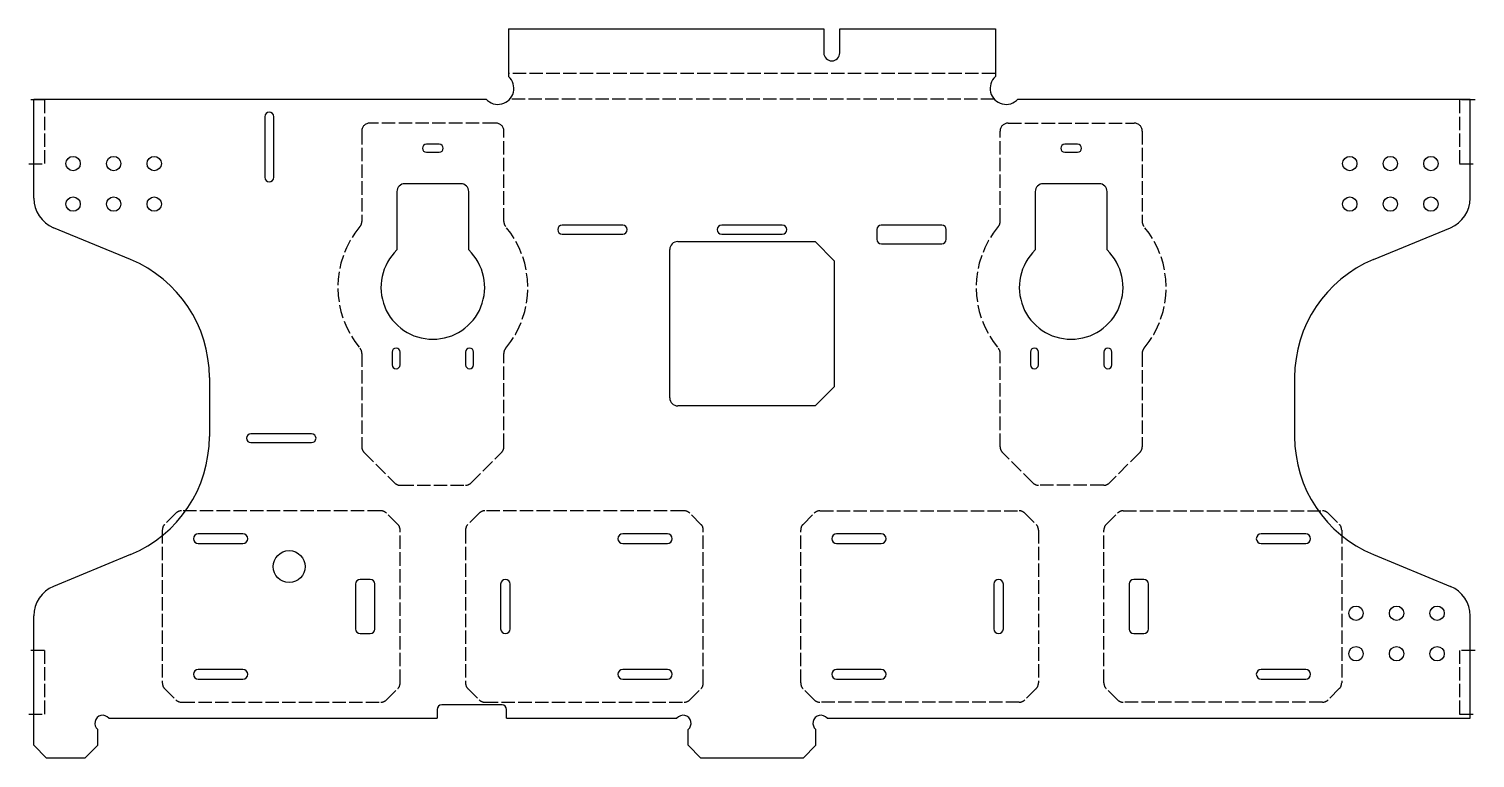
# Model space of a CAD drawing. Header units: millimetres. Extents: x 15.6 to 106.3, y 153.7 to 199.4.
import ezdxf

# ---------------------------------------------------------------- set-up
doc = ezdxf.new("R2010")
doc.units = ezdxf.units.MM
doc.header["$LTSCALE"] = 0.07
doc.linetypes.add('ACAD_ISO02W100', pattern=[15, 12, -3])
doc.linetypes.add('SLD-Solid', pattern=[0])

msp = doc.modelspace()

# ---------------------------------------------------------------- linework, layer by layer
at = {"color": 7, "linetype": 'SLD-Solid', "lineweight": 25}
for p, q in [((45.697, 199.364), (45.697, 196.377)), ((45.697, 199.364), (65.447, 199.364)), ((65.447, 199.364), (65.447, 197.864)), ((66.447, 197.864), (66.447, 199.364)), ((66.447, 199.364), (76.197, 199.364)), ((76.197, 199.364), (76.197, 196.377)), ((15.947, 188.75), (15.947, 194.964)), ((15.947, 194.964), (44.284, 194.964)), ((77.609, 194.964), (105.947, 194.964)), ((105.947, 188.75), (105.947, 194.964)), ((30.417, 193.864), (30.417, 190.064)), ((30.977, 190.064), (30.977, 193.864)), ((41.347, 192.135), (40.547, 192.135)), ((81.347, 192.135), (80.547, 192.135)), ((40.547, 191.635), (41.347, 191.635)), ((80.547, 191.635), (81.347, 191.635)), ((42.697, 189.664), (39.197, 189.664)), ((82.697, 189.664), (79.197, 189.664)), ((38.697, 189.164), (38.697, 185.509)), ((43.197, 185.509), (43.197, 189.164)), ((78.697, 189.164), (78.697, 185.509)), ((83.197, 185.509), (83.197, 189.164)), ((22.008, 184.903), (17.182, 186.903)), ((52.847, 187.059), (49.047, 187.059)), ((62.847, 187.059), (59.047, 187.059)), ((68.772, 186.784), (68.772, 186.179)), ((72.847, 187.059), (69.047, 187.059)), ((73.122, 186.179), (73.122, 186.784)), ((99.885, 184.903), (104.712, 186.903)), ((49.047, 186.509), (52.847, 186.509)), ((59.047, 186.509), (62.847, 186.509)), ((69.052, 185.899), (72.842, 185.899)), ((38.397, 179.114), (38.397, 178.314)), ((38.897, 178.314), (38.897, 179.114)), ((42.997, 179.114), (42.997, 178.314)), ((43.497, 178.314), (43.497, 179.114)), ((78.397, 179.114), (78.397, 178.314)), ((78.897, 178.314), (78.897, 179.114)), ((82.997, 179.114), (82.997, 178.314)), ((83.497, 178.314), (83.497, 179.114)), ((26.947, 177.512), (26.947, 173.816)), ((94.947, 177.512), (94.947, 173.816)), ((33.347, 173.994), (29.547, 173.994)), ((29.547, 173.434), (33.347, 173.434)), ((29.047, 167.714), (26.247, 167.714)), ((55.647, 167.714), (52.847, 167.714)), ((69.047, 167.714), (66.247, 167.714)), ((95.647, 167.714), (92.847, 167.714)), ((26.247, 167.114), (29.047, 167.114)), ((52.847, 167.114), (55.647, 167.114)), ((66.247, 167.114), (69.047, 167.114)), ((92.847, 167.114), (95.647, 167.114)), ((22.008, 166.425), (17.182, 164.425)), ((99.885, 166.425), (104.712, 164.425)), ((36.097, 164.564), (36.097, 161.764)), ((37.027, 164.864), (36.397, 164.864)), ((37.307, 161.744), (37.307, 164.584)), ((45.197, 164.564), (45.197, 161.764)), ((45.797, 161.764), (45.797, 164.564)), ((76.097, 164.564), (76.097, 161.764)), ((76.697, 161.764), (76.697, 164.564)), ((84.587, 164.584), (84.587, 161.744)), ((85.497, 164.864), (84.867, 164.864)), ((85.797, 161.764), (85.797, 164.564)), ((15.947, 154.464), (15.947, 162.578)), ((105.947, 156.164), (105.947, 162.578)), ((36.397, 161.464), (37.027, 161.464)), ((84.867, 161.464), (85.497, 161.464)), ((29.047, 159.214), (26.247, 159.214)), ((26.247, 158.614), (29.047, 158.614)), ((55.647, 159.214), (52.847, 159.214)), ((52.847, 158.614), (55.647, 158.614)), ((69.047, 159.214), (66.247, 159.214)), ((66.247, 158.614), (69.047, 158.614)), ((95.647, 159.214), (92.847, 159.214)), ((92.847, 158.614), (95.647, 158.614)), ((45.292, 156.994), (41.502, 156.994)), ((20.651, 156.164), (41.222, 156.164)), ((41.222, 156.714), (41.222, 156.164)), ((45.572, 156.164), (45.572, 156.714)), ((45.572, 156.164), (56.243, 156.164)), ((65.651, 156.164), (105.947, 156.164)), ((19.947, 154.464), (19.947, 155.46)), ((56.947, 154.464), (56.947, 155.46)), ((64.947, 154.464), (64.947, 155.46)), ((15.947, 154.464), (16.747, 153.664)), ((19.147, 153.664), (19.947, 154.464)), ((56.947, 154.464), (57.747, 153.664)), ((64.147, 153.664), (64.947, 154.464)), ((19.147, 153.664), (16.747, 153.664)), ((64.147, 153.664), (57.747, 153.664))]:
    msp.add_line(p, q, dxfattribs=at)
at = {"color": 1, "linetype": 'ACAD_ISO02W100'}
for p, q in [((76.197, 196.564), (45.697, 196.564)), ((16.604, 194.914), (15.637, 194.914)), ((16.604, 194.914), (16.604, 190.914)), ((76.128, 194.964), (45.766, 194.964)), ((106.256, 194.914), (105.29, 194.914)), ((105.29, 194.914), (105.29, 190.914)), ((44.897, 193.464), (36.997, 193.464)), ((76.997, 193.464), (84.897, 193.464)), ((36.497, 192.964), (36.497, 187.299)), ((45.397, 187.299), (45.397, 192.964)), ((76.497, 187.299), (76.497, 192.964)), ((85.397, 192.964), (85.397, 187.299)), ((15.637, 190.914), (16.604, 190.914)), ((105.29, 190.914), (106.256, 190.914)), ((36.497, 179.029), (36.497, 173.174)), ((45.397, 173.174), (45.397, 179.029)), ((76.497, 173.174), (76.497, 179.029)), ((85.397, 179.029), (85.397, 173.174)), ((36.643, 172.821), (38.553, 170.911)), ((43.34, 170.911), (45.25, 172.821)), ((78.553, 170.911), (76.643, 172.821)), ((85.25, 172.821), (83.34, 170.911)), ((38.907, 170.764), (42.987, 170.764)), ((82.987, 170.764), (78.907, 170.764)), ((24.85, 169.018), (24.143, 168.311)), ((37.69, 169.164), (25.204, 169.164)), ((38.75, 168.311), (38.043, 169.018)), ((43.85, 169.018), (43.143, 168.311)), ((56.69, 169.164), (44.204, 169.164)), ((57.75, 168.311), (57.043, 169.018)), ((64.143, 168.311), (64.85, 169.018)), ((65.204, 169.164), (77.69, 169.164)), ((78.043, 169.018), (78.75, 168.311)), ((83.143, 168.311), (83.85, 169.018)), ((84.204, 169.164), (96.69, 169.164)), ((97.043, 169.018), (97.75, 168.311)), ((23.997, 167.957), (23.997, 158.371)), ((38.897, 158.371), (38.897, 167.957)), ((42.997, 167.957), (42.997, 158.371)), ((57.897, 158.371), (57.897, 167.957)), ((63.997, 158.371), (63.997, 167.957)), ((78.897, 167.957), (78.897, 158.371)), ((82.997, 158.371), (82.997, 167.957)), ((97.897, 167.957), (97.897, 158.371)), ((16.604, 160.414), (15.637, 160.414)), ((16.604, 160.414), (16.604, 156.414)), ((106.256, 160.414), (105.29, 160.414)), ((105.29, 160.414), (105.29, 156.414)), ((24.143, 158.018), (24.85, 157.311)), ((38.043, 157.311), (38.75, 158.018)), ((43.143, 158.018), (43.85, 157.311)), ((57.043, 157.311), (57.75, 158.018)), ((64.85, 157.311), (64.143, 158.018)), ((78.75, 158.018), (78.043, 157.311)), ((83.85, 157.311), (83.143, 158.018)), ((97.75, 158.018), (97.043, 157.311)), ((25.204, 157.164), (37.69, 157.164)), ((44.204, 157.164), (56.69, 157.164)), ((77.69, 157.164), (65.204, 157.164)), ((96.69, 157.164), (84.204, 157.164)), ((15.637, 156.414), (16.604, 156.414)), ((105.29, 156.414), (106.256, 156.414))]:
    msp.add_line(p, q, dxfattribs=at)
at = {"color": 2, "linetype": 'SLD-Solid', "lineweight": 25}
for p, q in [((56.297, 186.034), (64.897, 186.034)), ((64.897, 186.034), (66.097, 184.834)), ((55.797, 176.234), (55.797, 185.534)), ((66.097, 184.834), (66.097, 176.934)), ((66.097, 176.934), (64.897, 175.734)), ((64.897, 175.734), (56.297, 175.734))]:
    msp.add_line(p, q, dxfattribs=at)
at = {"color": 7, "linetype": 'SLD-Solid', "lineweight": 25}
for centre, radius in [((18.407, 190.924), 0.45), ((20.947, 190.924), 0.45), ((23.487, 190.924), 0.45), ((98.407, 190.924), 0.45), ((100.947, 190.924), 0.45), ((103.487, 190.924), 0.45), ((18.407, 188.384), 0.45), ((20.947, 188.384), 0.45), ((23.487, 188.384), 0.45), ((98.407, 188.384), 0.45), ((100.947, 188.384), 0.45), ((103.487, 188.384), 0.45), ((31.947, 165.664), 1), ((98.797, 162.744), 0.45), ((101.337, 162.744), 0.45), ((103.877, 162.744), 0.45), ((98.797, 160.204), 0.45), ((101.337, 160.204), 0.45), ((103.877, 160.204), 0.45)]:
    msp.add_circle(centre, radius, dxfattribs=at)
for centre, radius, start, end in [((65.947, 197.864), 0.5, 180, 0), ((45.025, 195.636), 1, 222.20239, 47.79761), ((76.869, 195.636), 1, 132.20239, 317.79761), ((30.697, 193.864), 0.28, 0, 180), ((40.547, 191.885), 0.25, 90, 270), ((41.347, 191.885), 0.25, 270, 90), ((80.547, 191.885), 0.25, 90, 270), ((81.347, 191.885), 0.25, 270, 90), ((30.697, 190.064), 0.28, 180, 0), ((39.197, 189.164), 0.5, 90, 180), ((42.697, 189.164), 0.5, 0, 90), ((79.197, 189.164), 0.5, 90, 180), ((82.697, 189.164), 0.5, 0, 90), ((17.947, 188.75), 2, 180, 247.5), ((103.947, 188.75), 2, 292.5, 0), ((49.047, 186.784), 0.275, 90, 270), ((52.847, 186.784), 0.275, 270, 90), ((59.047, 186.784), 0.275, 90, 270), ((62.847, 186.784), 0.275, 270, 90), ((69.047, 186.784), 0.275, 90, 180), ((72.847, 186.784), 0.275, 0, 90), ((69.052, 186.179), 0.28, 180, 270), ((72.842, 186.179), 0.28, 270, 0), ((18.947, 177.512), 8, 0, 67.5), ((40.947, 183.164), 3.25, 133.81306, 46.18694), ((80.947, 183.164), 3.25, 133.81306, 46.18694), ((102.947, 177.512), 8, 112.5, 180), ((38.647, 179.114), 0.25, 360, 180), ((43.247, 179.114), 0.25, 0, 180), ((78.647, 179.114), 0.25, 360, 180), ((83.247, 179.114), 0.25, 0, 180), ((38.647, 178.314), 0.25, 180, 0), ((43.247, 178.314), 0.25, 180, 0), ((78.647, 178.314), 0.25, 180, 0), ((83.247, 178.314), 0.25, 180, 0), ((29.547, 173.714), 0.28, 90, 270), ((33.347, 173.714), 0.28, 270, 90), ((18.947, 173.816), 8, 292.5, 0), ((102.947, 173.816), 8, 180, 247.5), ((26.247, 167.414), 0.3, 90, 270), ((29.047, 167.414), 0.3, 270, 90), ((52.847, 167.414), 0.3, 90, 270), ((55.647, 167.414), 0.3, 270, 90), ((66.247, 167.414), 0.3, 90, 270), ((69.047, 167.414), 0.3, 270, 90), ((92.847, 167.414), 0.3, 90, 270), ((95.647, 167.414), 0.3, 270, 90), ((17.947, 162.578), 2, 112.5, 180), ((36.397, 164.564), 0.3, 90, 180), ((37.027, 164.584), 0.28, 0, 90), ((45.497, 164.564), 0.3, 0, 180), ((76.397, 164.564), 0.3, 0, 180), ((84.867, 164.584), 0.28, 90, 180), ((85.497, 164.564), 0.3, 0, 90), ((103.947, 162.578), 2, 0, 67.5), ((36.397, 161.764), 0.3, 180, 270), ((37.027, 161.744), 0.28, 270, 0), ((45.497, 161.764), 0.3, 180, 0), ((76.397, 161.764), 0.3, 180, 0), ((84.867, 161.744), 0.28, 180, 270), ((85.497, 161.764), 0.3, 270, 0), ((26.247, 158.914), 0.3, 90, 270), ((29.047, 158.914), 0.3, 270, 90), ((52.847, 158.914), 0.3, 90, 270), ((55.647, 158.914), 0.3, 270, 90), ((66.247, 158.914), 0.3, 90, 270), ((69.047, 158.914), 0.3, 270, 90), ((92.847, 158.914), 0.3, 90, 270), ((95.647, 158.914), 0.3, 270, 90), ((41.502, 156.714), 0.28, 90, 180), ((45.292, 156.714), 0.28, 0, 90), ((20.265, 155.846), 0.5, 39.52361, 230.47639), ((56.629, 155.846), 0.5, 309.52361, 140.47639), ((65.265, 155.846), 0.5, 39.52361, 230.47639)]:
    msp.add_arc(centre, radius, start, end, dxfattribs=at)
at = {"color": 1, "linetype": 'ACAD_ISO02W100'}
for centre, radius, start, end in [((36.997, 192.964), 0.5, 90, 180), ((44.897, 192.964), 0.5, 0, 90), ((76.997, 192.964), 0.5, 90, 180), ((84.897, 192.964), 0.5, 0, 90), ((40.947, 183.164), 5.95, 140.12472, 219.87528), ((35.997, 187.299), 0.5, 320.12472, 0), ((45.897, 187.299), 0.5, 180, 219.87528), ((40.947, 183.164), 5.95, 320.12472, 39.87528), ((80.947, 183.164), 5.95, 140.12472, 219.87528), ((75.997, 187.299), 0.5, 320.12472, 0), ((85.897, 187.299), 0.5, 180, 219.87528), ((80.947, 183.164), 5.95, 320.12472, 39.87528), ((35.997, 179.029), 0.5, 0, 39.87528), ((45.897, 179.029), 0.5, 140.12472, 180), ((75.997, 179.029), 0.5, 0, 39.87528), ((85.897, 179.029), 0.5, 140.12472, 180), ((36.997, 173.174), 0.5, 180, 225), ((44.897, 173.174), 0.5, 315, 0), ((76.997, 173.174), 0.5, 180, 225), ((84.897, 173.174), 0.5, 315, 0), ((38.907, 171.264), 0.5, 225, 270), ((42.987, 171.264), 0.5, 270, 315), ((78.907, 171.264), 0.5, 225, 270), ((82.987, 171.264), 0.5, 270, 315), ((25.204, 168.664), 0.5, 90, 135), ((37.69, 168.664), 0.5, 45, 90), ((44.204, 168.664), 0.5, 90, 135), ((56.69, 168.664), 0.5, 45, 90), ((65.204, 168.664), 0.5, 90, 135), ((77.69, 168.664), 0.5, 45, 90), ((84.204, 168.664), 0.5, 90, 135), ((96.69, 168.664), 0.5, 45, 90), ((24.497, 167.957), 0.5, 135, 180), ((38.397, 167.957), 0.5, 0, 45), ((43.497, 167.957), 0.5, 135, 180), ((57.397, 167.957), 0.5, 0, 45), ((64.497, 167.957), 0.5, 135, 180), ((78.397, 167.957), 0.5, 0, 45), ((83.497, 167.957), 0.5, 135, 180), ((97.397, 167.957), 0.5, 0, 45), ((24.497, 158.371), 0.5, 180, 225), ((38.397, 158.371), 0.5, 315, 0), ((43.497, 158.371), 0.5, 180, 225), ((57.397, 158.371), 0.5, 315, 0), ((64.497, 158.371), 0.5, 180, 225), ((78.397, 158.371), 0.5, 315, 0), ((83.497, 158.371), 0.5, 180, 225), ((97.397, 158.371), 0.5, 315, 0), ((25.204, 157.664), 0.5, 225, 270), ((37.69, 157.664), 0.5, 270, 315), ((44.204, 157.664), 0.5, 225, 270), ((56.69, 157.664), 0.5, 270, 315), ((65.204, 157.664), 0.5, 225, 270), ((77.69, 157.664), 0.5, 270, 315), ((84.204, 157.664), 0.5, 225, 270), ((96.69, 157.664), 0.5, 270, 315)]:
    msp.add_arc(centre, radius, start, end, dxfattribs=at)
at = {"color": 2, "linetype": 'SLD-Solid', "lineweight": 25}
for centre, start, end in [((56.297, 185.534), 90, 180), ((56.297, 176.234), 180, 270)]:
    msp.add_arc(centre, 0.5, start, end, dxfattribs=at)

doc.saveas('drawing.dxf')
